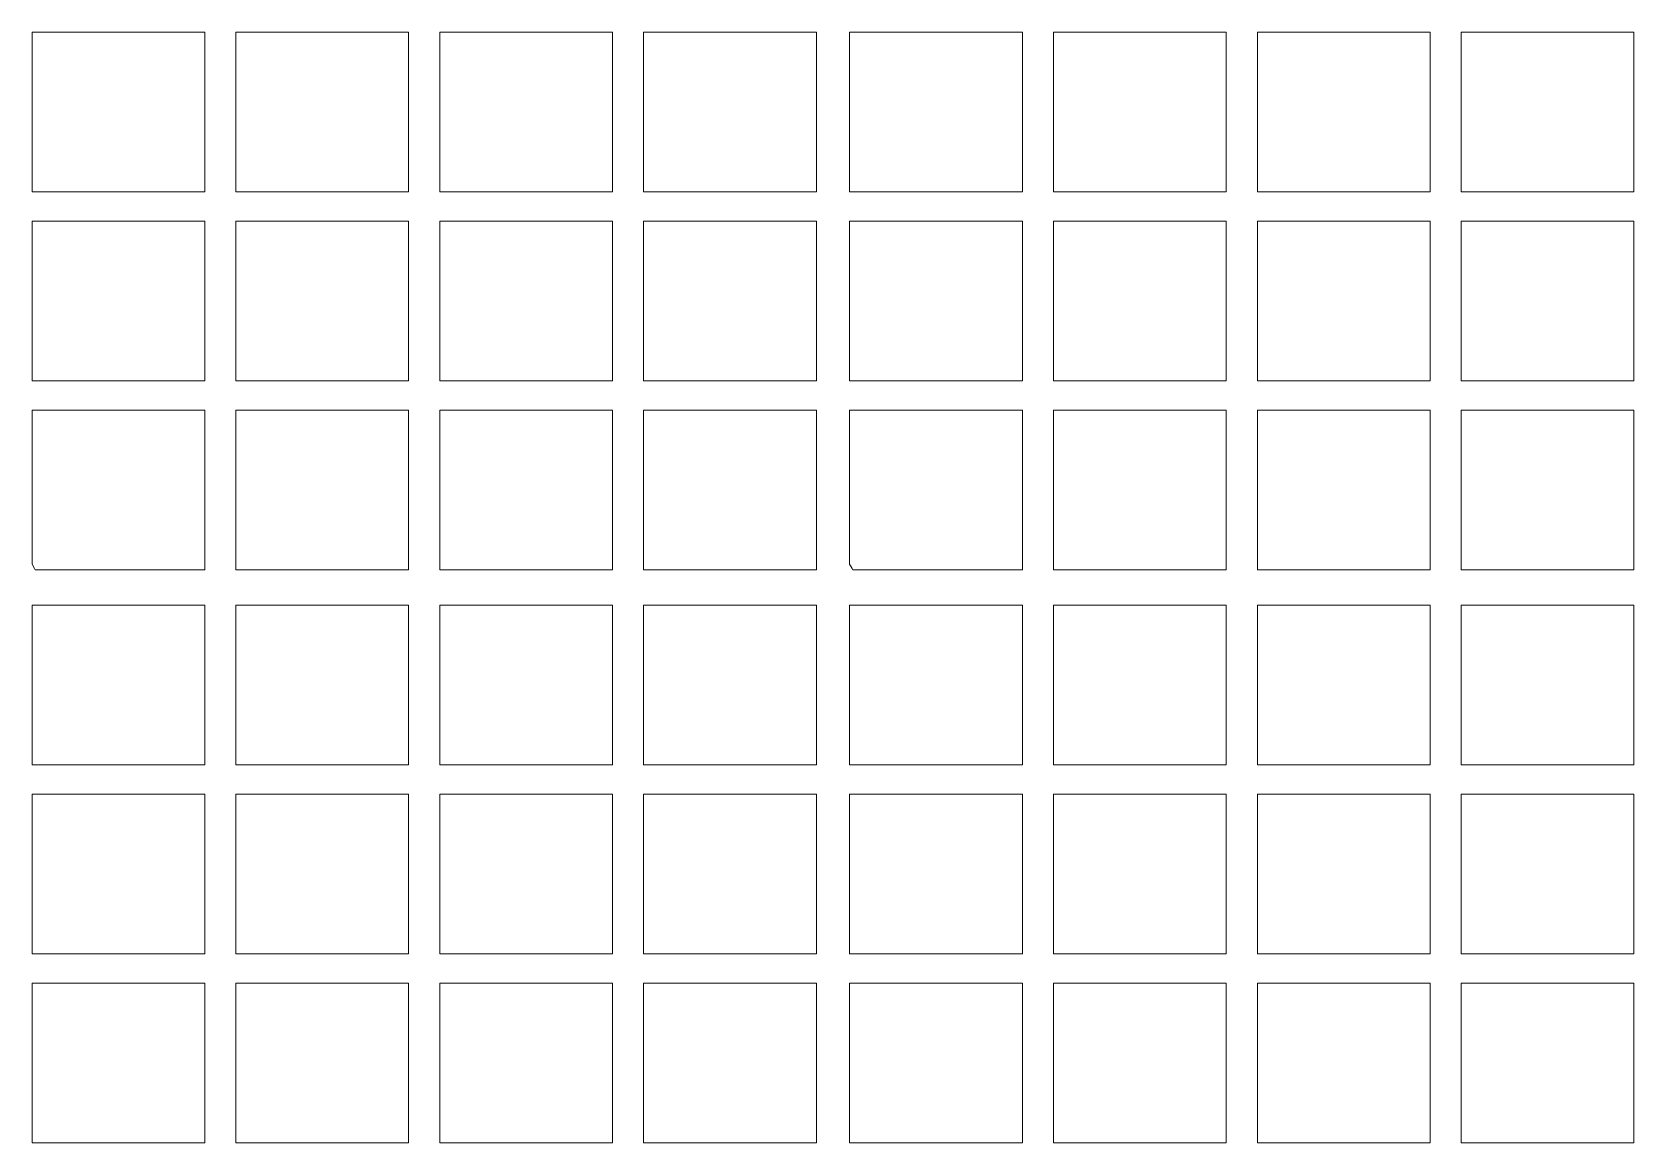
# Model space of a CAD drawing. Header units: millimetres. Extents: x -244 to 210, y -105 to 169.
# Drawn here: x 97.71 to 145.24, y 101.38 to 134.34 of the extents above; entities that cross this region are included whole.
import ezdxf

# ---------------------------------------------------------------- set-up
doc = ezdxf.new("R2010")
doc.units = ezdxf.units.MM
doc.header["$MEASUREMENT"] = 0
doc.layers.add('Camada 1', color=7, linetype='Continuous')

msp = doc.modelspace()

# ---------------------------------------------------------------- linework, layer by layer
at = {"layer": 'Camada 1', "color": 2, "lineweight": 9}
for points, knots in [([(102.8322, 134.3359), (102.8322, 134.3359), (97.7074, 134.3359), (97.7074, 134.3359), (97.7074, 134.3359), (97.7074, 134.3359), (97.7074, 129.5913), (97.7074, 129.5913), (97.7074, 129.5913), (97.7074, 129.5913), (102.8322, 129.5913), (102.8322, 129.5913), (102.8322, 129.5913), (102.8322, 129.5913), (102.8322, 134.3359), (102.8322, 134.3359)], [0, 0, 0, 0, 0.2, 0.2, 0.2, 0.2, 0.4, 0.4, 0.4, 0.4, 0.6, 0.6, 0.6, 0.6, 1, 1, 1, 1]), ([(108.8806, 134.3359), (108.8806, 134.3359), (103.7558, 134.3359), (103.7558, 134.3359), (103.7558, 134.3359), (103.7558, 134.3359), (103.7558, 129.5913), (103.7558, 129.5913), (103.7558, 129.5913), (103.7558, 129.5913), (108.8806, 129.5913), (108.8806, 129.5913), (108.8806, 129.5913), (108.8806, 129.5913), (108.8806, 134.3359), (108.8806, 134.3359)], [0, 0, 0, 0, 0.2, 0.2, 0.2, 0.2, 0.4, 0.4, 0.4, 0.4, 0.6, 0.6, 0.6, 0.6, 1, 1, 1, 1]), ([(114.929, 134.3359), (114.929, 134.3359), (109.8042, 134.3359), (109.8042, 134.3359), (109.8042, 134.3359), (109.8042, 134.3359), (109.8042, 129.5913), (109.8042, 129.5913), (109.8042, 129.5913), (109.8042, 129.5913), (114.929, 129.5913), (114.929, 129.5913), (114.929, 129.5913), (114.929, 129.5913), (114.929, 134.3359), (114.929, 134.3359)], [0, 0, 0, 0, 0.2, 0.2, 0.2, 0.2, 0.4, 0.4, 0.4, 0.4, 0.6, 0.6, 0.6, 0.6, 1, 1, 1, 1]), ([(120.9775, 134.3359), (120.9775, 134.3359), (115.8527, 134.3359), (115.8527, 134.3359), (115.8527, 134.3359), (115.8527, 134.3359), (115.8527, 129.5913), (115.8527, 129.5913), (115.8527, 129.5913), (115.8527, 129.5913), (120.9775, 129.5913), (120.9775, 129.5913), (120.9775, 129.5913), (120.9775, 129.5913), (120.9775, 134.3359), (120.9775, 134.3359)], [0, 0, 0, 0, 0.2, 0.2, 0.2, 0.2, 0.4, 0.4, 0.4, 0.4, 0.6, 0.6, 0.6, 0.6, 1, 1, 1, 1]), ([(127.09, 134.3359), (127.09, 134.3359), (121.9652, 134.3359), (121.9652, 134.3359), (121.9652, 134.3359), (121.9652, 134.3359), (121.9652, 129.5913), (121.9652, 129.5913), (121.9652, 129.5913), (121.9652, 129.5913), (127.09, 129.5913), (127.09, 129.5913), (127.09, 129.5913), (127.09, 129.5913), (127.09, 134.3359), (127.09, 134.3359)], [0, 0, 0, 0, 0.2, 0.2, 0.2, 0.2, 0.4, 0.4, 0.4, 0.4, 0.6, 0.6, 0.6, 0.6, 1, 1, 1, 1]), ([(133.1384, 134.3359), (133.1384, 134.3359), (128.0136, 134.3359), (128.0136, 134.3359), (128.0136, 134.3359), (128.0136, 134.3359), (128.0136, 129.5913), (128.0136, 129.5913), (128.0136, 129.5913), (128.0136, 129.5913), (133.1384, 129.5913), (133.1384, 129.5913), (133.1384, 129.5913), (133.1384, 129.5913), (133.1384, 134.3359), (133.1384, 134.3359)], [0, 0, 0, 0, 0.2, 0.2, 0.2, 0.2, 0.4, 0.4, 0.4, 0.4, 0.6, 0.6, 0.6, 0.6, 1, 1, 1, 1]), ([(139.1868, 134.3359), (139.1868, 134.3359), (134.062, 134.3359), (134.062, 134.3359), (134.062, 134.3359), (134.062, 134.3359), (134.062, 129.5913), (134.062, 129.5913), (134.062, 129.5913), (134.062, 129.5913), (139.1868, 129.5913), (139.1868, 129.5913), (139.1868, 129.5913), (139.1868, 129.5913), (139.1868, 134.3359), (139.1868, 134.3359)], [0, 0, 0, 0, 0.2, 0.2, 0.2, 0.2, 0.4, 0.4, 0.4, 0.4, 0.6, 0.6, 0.6, 0.6, 1, 1, 1, 1]), ([(145.2352, 134.3359), (145.2352, 134.3359), (140.1104, 134.3359), (140.1104, 134.3359), (140.1104, 134.3359), (140.1104, 134.3359), (140.1104, 129.5913), (140.1104, 129.5913), (140.1104, 129.5913), (140.1104, 129.5913), (145.2352, 129.5913), (145.2352, 129.5913), (145.2352, 129.5913), (145.2352, 129.5913), (145.2352, 134.3359), (145.2352, 134.3359)], [0, 0, 0, 0, 0.2, 0.2, 0.2, 0.2, 0.4, 0.4, 0.4, 0.4, 0.6, 0.6, 0.6, 0.6, 1, 1, 1, 1]), ([(102.8322, 128.7286), (102.8322, 128.7286), (97.7074, 128.7286), (97.7074, 128.7286), (97.7074, 128.7286), (97.7074, 128.7286), (97.7074, 123.9839), (97.7074, 123.9839), (97.7074, 123.9839), (97.7074, 123.9839), (102.8322, 123.9839), (102.8322, 123.9839), (102.8322, 123.9839), (102.8322, 123.9839), (102.8322, 128.7286), (102.8322, 128.7286)], [0, 0, 0, 0, 0.2, 0.2, 0.2, 0.2, 0.4, 0.4, 0.4, 0.4, 0.6, 0.6, 0.6, 0.6, 1, 1, 1, 1]), ([(108.8806, 128.7286), (108.8806, 128.7286), (103.7558, 128.7286), (103.7558, 128.7286), (103.7558, 128.7286), (103.7558, 128.7286), (103.7558, 123.9839), (103.7558, 123.9839), (103.7558, 123.9839), (103.7558, 123.9839), (108.8806, 123.9839), (108.8806, 123.9839), (108.8806, 123.9839), (108.8806, 123.9839), (108.8806, 128.7286), (108.8806, 128.7286)], [0, 0, 0, 0, 0.2, 0.2, 0.2, 0.2, 0.4, 0.4, 0.4, 0.4, 0.6, 0.6, 0.6, 0.6, 1, 1, 1, 1]), ([(114.929, 128.7286), (114.929, 128.7286), (109.8042, 128.7286), (109.8042, 128.7286), (109.8042, 128.7286), (109.8042, 128.7286), (109.8042, 123.9839), (109.8042, 123.9839), (109.8042, 123.9839), (109.8042, 123.9839), (114.929, 123.9839), (114.929, 123.9839), (114.929, 123.9839), (114.929, 123.9839), (114.929, 128.7286), (114.929, 128.7286)], [0, 0, 0, 0, 0.2, 0.2, 0.2, 0.2, 0.4, 0.4, 0.4, 0.4, 0.6, 0.6, 0.6, 0.6, 1, 1, 1, 1]), ([(120.9775, 128.7286), (120.9775, 128.7286), (115.8527, 128.7286), (115.8527, 128.7286), (115.8527, 128.7286), (115.8527, 128.7286), (115.8527, 123.9839), (115.8527, 123.9839), (115.8527, 123.9839), (115.8527, 123.9839), (120.9775, 123.9839), (120.9775, 123.9839), (120.9775, 123.9839), (120.9775, 123.9839), (120.9775, 128.7286), (120.9775, 128.7286)], [0, 0, 0, 0, 0.2, 0.2, 0.2, 0.2, 0.4, 0.4, 0.4, 0.4, 0.6, 0.6, 0.6, 0.6, 1, 1, 1, 1]), ([(127.09, 128.7286), (127.09, 128.7286), (121.9652, 128.7286), (121.9652, 128.7286), (121.9652, 128.7286), (121.9652, 128.7286), (121.9652, 123.9839), (121.9652, 123.9839), (121.9652, 123.9839), (121.9652, 123.9839), (127.09, 123.9839), (127.09, 123.9839), (127.09, 123.9839), (127.09, 123.9839), (127.09, 128.7286), (127.09, 128.7286)], [0, 0, 0, 0, 0.2, 0.2, 0.2, 0.2, 0.4, 0.4, 0.4, 0.4, 0.6, 0.6, 0.6, 0.6, 1, 1, 1, 1]), ([(133.1384, 128.7286), (133.1384, 128.7286), (128.0136, 128.7286), (128.0136, 128.7286), (128.0136, 128.7286), (128.0136, 128.7286), (128.0136, 123.9839), (128.0136, 123.9839), (128.0136, 123.9839), (128.0136, 123.9839), (133.1384, 123.9839), (133.1384, 123.9839), (133.1384, 123.9839), (133.1384, 123.9839), (133.1384, 128.7286), (133.1384, 128.7286)], [0, 0, 0, 0, 0.2, 0.2, 0.2, 0.2, 0.4, 0.4, 0.4, 0.4, 0.6, 0.6, 0.6, 0.6, 1, 1, 1, 1]), ([(139.1868, 128.7286), (139.1868, 128.7286), (134.062, 128.7286), (134.062, 128.7286), (134.062, 128.7286), (134.062, 128.7286), (134.062, 123.9839), (134.062, 123.9839), (134.062, 123.9839), (134.062, 123.9839), (139.1868, 123.9839), (139.1868, 123.9839), (139.1868, 123.9839), (139.1868, 123.9839), (139.1868, 128.7286), (139.1868, 128.7286)], [0, 0, 0, 0, 0.2, 0.2, 0.2, 0.2, 0.4, 0.4, 0.4, 0.4, 0.6, 0.6, 0.6, 0.6, 1, 1, 1, 1]), ([(145.2352, 128.7286), (145.2352, 128.7286), (140.1104, 128.7286), (140.1104, 128.7286), (140.1104, 128.7286), (140.1104, 128.7286), (140.1104, 123.9839), (140.1104, 123.9839), (140.1104, 123.9839), (140.1104, 123.9839), (145.2352, 123.9839), (145.2352, 123.9839), (145.2352, 123.9839), (145.2352, 123.9839), (145.2352, 128.7286), (145.2352, 128.7286)], [0, 0, 0, 0, 0.2, 0.2, 0.2, 0.2, 0.4, 0.4, 0.4, 0.4, 0.6, 0.6, 0.6, 0.6, 1, 1, 1, 1]), ([(102.8322, 123.1212), (102.8322, 123.1212), (97.7074, 123.1212), (97.7074, 123.1212), (97.7074, 123.1212), (97.7074, 123.1212), (97.7074, 118.5508), (97.7074, 118.5508), (97.7074, 118.5508), (97.7074, 118.5508), (97.7784, 118.4229), (97.7784, 118.4229), (97.7784, 118.4229), (97.7784, 118.4229), (97.8041, 118.3766), (97.8041, 118.3766), (97.8041, 118.3766), (97.8041, 118.3766), (102.8322, 118.3766), (102.8322, 118.3766), (102.8322, 118.3766), (102.8322, 118.3766), (102.8322, 123.1212), (102.8322, 123.1212)], [0, 0, 0, 0, 0.1428571, 0.1428571, 0.1428571, 0.1428571, 0.2857143, 0.2857143, 0.2857143, 0.2857143, 0.4285714, 0.4285714, 0.4285714, 0.4285714, 0.5714286, 0.5714286, 0.5714286, 0.5714286, 0.7142857, 0.7142857, 0.7142857, 0.7142857, 1, 1, 1, 1]), ([(108.8806, 123.1213), (108.8806, 123.1213), (103.7558, 123.1213), (103.7558, 123.1213), (103.7558, 123.1213), (103.7558, 123.1213), (103.7558, 118.3766), (103.7558, 118.3766), (103.7558, 118.3766), (103.7558, 118.3766), (108.8806, 118.3766), (108.8806, 118.3766), (108.8806, 118.3766), (108.8806, 118.3766), (108.8806, 123.1213), (108.8806, 123.1213)], [0, 0, 0, 0, 0.2, 0.2, 0.2, 0.2, 0.4, 0.4, 0.4, 0.4, 0.6, 0.6, 0.6, 0.6, 1, 1, 1, 1]), ([(114.929, 123.1213), (114.929, 123.1213), (109.8042, 123.1213), (109.8042, 123.1213), (109.8042, 123.1213), (109.8042, 123.1213), (109.8042, 118.3766), (109.8042, 118.3766), (109.8042, 118.3766), (109.8042, 118.3766), (114.929, 118.3766), (114.929, 118.3766), (114.929, 118.3766), (114.929, 118.3766), (114.929, 123.1213), (114.929, 123.1213)], [0, 0, 0, 0, 0.2, 0.2, 0.2, 0.2, 0.4, 0.4, 0.4, 0.4, 0.6, 0.6, 0.6, 0.6, 1, 1, 1, 1]), ([(120.9775, 123.1213), (120.9775, 123.1213), (115.8527, 123.1213), (115.8527, 123.1213), (115.8527, 123.1213), (115.8527, 123.1213), (115.8527, 118.3766), (115.8527, 118.3766), (115.8527, 118.3766), (115.8527, 118.3766), (120.9775, 118.3766), (120.9775, 118.3766), (120.9775, 118.3766), (120.9775, 118.3766), (120.9775, 123.1213), (120.9775, 123.1213)], [0, 0, 0, 0, 0.2, 0.2, 0.2, 0.2, 0.4, 0.4, 0.4, 0.4, 0.6, 0.6, 0.6, 0.6, 1, 1, 1, 1]), ([(127.0899, 123.1212), (127.0899, 123.1212), (121.9651, 123.1212), (121.9651, 123.1212), (121.9651, 123.1212), (121.9651, 123.1212), (121.9651, 118.5508), (121.9651, 118.5508), (121.9651, 118.5508), (121.9651, 118.5508), (122.0362, 118.4229), (122.0362, 118.4229), (122.0362, 118.4229), (122.0362, 118.4229), (122.0619, 118.3766), (122.0619, 118.3766), (122.0619, 118.3766), (122.0619, 118.3766), (127.0899, 118.3766), (127.0899, 118.3766), (127.0899, 118.3766), (127.0899, 118.3766), (127.0899, 123.1212), (127.0899, 123.1212)], [0, 0, 0, 0, 0.1428571, 0.1428571, 0.1428571, 0.1428571, 0.2857143, 0.2857143, 0.2857143, 0.2857143, 0.4285714, 0.4285714, 0.4285714, 0.4285714, 0.5714286, 0.5714286, 0.5714286, 0.5714286, 0.7142857, 0.7142857, 0.7142857, 0.7142857, 1, 1, 1, 1]), ([(133.1384, 123.1213), (133.1384, 123.1213), (128.0136, 123.1213), (128.0136, 123.1213), (128.0136, 123.1213), (128.0136, 123.1213), (128.0136, 118.3766), (128.0136, 118.3766), (128.0136, 118.3766), (128.0136, 118.3766), (133.1384, 118.3766), (133.1384, 118.3766), (133.1384, 118.3766), (133.1384, 118.3766), (133.1384, 123.1213), (133.1384, 123.1213)], [0, 0, 0, 0, 0.2, 0.2, 0.2, 0.2, 0.4, 0.4, 0.4, 0.4, 0.6, 0.6, 0.6, 0.6, 1, 1, 1, 1]), ([(139.1868, 123.1213), (139.1868, 123.1213), (134.062, 123.1213), (134.062, 123.1213), (134.062, 123.1213), (134.062, 123.1213), (134.062, 118.3766), (134.062, 118.3766), (134.062, 118.3766), (134.062, 118.3766), (139.1868, 118.3766), (139.1868, 118.3766), (139.1868, 118.3766), (139.1868, 118.3766), (139.1868, 123.1213), (139.1868, 123.1213)], [0, 0, 0, 0, 0.2, 0.2, 0.2, 0.2, 0.4, 0.4, 0.4, 0.4, 0.6, 0.6, 0.6, 0.6, 1, 1, 1, 1]), ([(145.2352, 123.1213), (145.2352, 123.1213), (140.1104, 123.1213), (140.1104, 123.1213), (140.1104, 123.1213), (140.1104, 123.1213), (140.1104, 118.3766), (140.1104, 118.3766), (140.1104, 118.3766), (140.1104, 118.3766), (145.2352, 118.3766), (145.2352, 118.3766), (145.2352, 118.3766), (145.2352, 118.3766), (145.2352, 123.1213), (145.2352, 123.1213)], [0, 0, 0, 0, 0.2, 0.2, 0.2, 0.2, 0.4, 0.4, 0.4, 0.4, 0.6, 0.6, 0.6, 0.6, 1, 1, 1, 1]), ([(102.8322, 117.3366), (102.8322, 117.3366), (97.7074, 117.3366), (97.7074, 117.3366), (97.7074, 117.3366), (97.7074, 117.3366), (97.7074, 112.5919), (97.7074, 112.5919), (97.7074, 112.5919), (97.7074, 112.5919), (102.8322, 112.5919), (102.8322, 112.5919), (102.8322, 112.5919), (102.8322, 112.5919), (102.8322, 117.3366), (102.8322, 117.3366)], [0, 0, 0, 0, 0.2, 0.2, 0.2, 0.2, 0.4, 0.4, 0.4, 0.4, 0.6, 0.6, 0.6, 0.6, 1, 1, 1, 1]), ([(108.8806, 117.3366), (108.8806, 117.3366), (103.7558, 117.3366), (103.7558, 117.3366), (103.7558, 117.3366), (103.7558, 117.3366), (103.7558, 112.5919), (103.7558, 112.5919), (103.7558, 112.5919), (103.7558, 112.5919), (108.8806, 112.5919), (108.8806, 112.5919), (108.8806, 112.5919), (108.8806, 112.5919), (108.8806, 117.3366), (108.8806, 117.3366)], [0, 0, 0, 0, 0.2, 0.2, 0.2, 0.2, 0.4, 0.4, 0.4, 0.4, 0.6, 0.6, 0.6, 0.6, 1, 1, 1, 1]), ([(114.929, 117.3366), (114.929, 117.3366), (109.8042, 117.3366), (109.8042, 117.3366), (109.8042, 117.3366), (109.8042, 117.3366), (109.8042, 112.5919), (109.8042, 112.5919), (109.8042, 112.5919), (109.8042, 112.5919), (114.929, 112.5919), (114.929, 112.5919), (114.929, 112.5919), (114.929, 112.5919), (114.929, 117.3366), (114.929, 117.3366)], [0, 0, 0, 0, 0.2, 0.2, 0.2, 0.2, 0.4, 0.4, 0.4, 0.4, 0.6, 0.6, 0.6, 0.6, 1, 1, 1, 1]), ([(120.9775, 117.3366), (120.9775, 117.3366), (115.8527, 117.3366), (115.8527, 117.3366), (115.8527, 117.3366), (115.8527, 117.3366), (115.8527, 112.5919), (115.8527, 112.5919), (115.8527, 112.5919), (115.8527, 112.5919), (120.9775, 112.5919), (120.9775, 112.5919), (120.9775, 112.5919), (120.9775, 112.5919), (120.9775, 117.3366), (120.9775, 117.3366)], [0, 0, 0, 0, 0.2, 0.2, 0.2, 0.2, 0.4, 0.4, 0.4, 0.4, 0.6, 0.6, 0.6, 0.6, 1, 1, 1, 1]), ([(127.09, 117.3366), (127.09, 117.3366), (121.9652, 117.3366), (121.9652, 117.3366), (121.9652, 117.3366), (121.9652, 117.3366), (121.9652, 112.5919), (121.9652, 112.5919), (121.9652, 112.5919), (121.9652, 112.5919), (127.09, 112.5919), (127.09, 112.5919), (127.09, 112.5919), (127.09, 112.5919), (127.09, 117.3366), (127.09, 117.3366)], [0, 0, 0, 0, 0.2, 0.2, 0.2, 0.2, 0.4, 0.4, 0.4, 0.4, 0.6, 0.6, 0.6, 0.6, 1, 1, 1, 1]), ([(133.1384, 117.3366), (133.1384, 117.3366), (128.0136, 117.3366), (128.0136, 117.3366), (128.0136, 117.3366), (128.0136, 117.3366), (128.0136, 112.5919), (128.0136, 112.5919), (128.0136, 112.5919), (128.0136, 112.5919), (133.1384, 112.5919), (133.1384, 112.5919), (133.1384, 112.5919), (133.1384, 112.5919), (133.1384, 117.3366), (133.1384, 117.3366)], [0, 0, 0, 0, 0.2, 0.2, 0.2, 0.2, 0.4, 0.4, 0.4, 0.4, 0.6, 0.6, 0.6, 0.6, 1, 1, 1, 1]), ([(139.1868, 117.3366), (139.1868, 117.3366), (134.062, 117.3366), (134.062, 117.3366), (134.062, 117.3366), (134.062, 117.3366), (134.062, 112.5919), (134.062, 112.5919), (134.062, 112.5919), (134.062, 112.5919), (139.1868, 112.5919), (139.1868, 112.5919), (139.1868, 112.5919), (139.1868, 112.5919), (139.1868, 117.3366), (139.1868, 117.3366)], [0, 0, 0, 0, 0.2, 0.2, 0.2, 0.2, 0.4, 0.4, 0.4, 0.4, 0.6, 0.6, 0.6, 0.6, 1, 1, 1, 1]), ([(145.2352, 117.3366), (145.2352, 117.3366), (140.1104, 117.3366), (140.1104, 117.3366), (140.1104, 117.3366), (140.1104, 117.3366), (140.1104, 112.5919), (140.1104, 112.5919), (140.1104, 112.5919), (140.1104, 112.5919), (145.2352, 112.5919), (145.2352, 112.5919), (145.2352, 112.5919), (145.2352, 112.5919), (145.2352, 117.3366), (145.2352, 117.3366)], [0, 0, 0, 0, 0.2, 0.2, 0.2, 0.2, 0.4, 0.4, 0.4, 0.4, 0.6, 0.6, 0.6, 0.6, 1, 1, 1, 1]), ([(102.8322, 111.7292), (102.8322, 111.7292), (97.7074, 111.7292), (97.7074, 111.7292), (97.7074, 111.7292), (97.7074, 111.7292), (97.7074, 106.9846), (97.7074, 106.9846), (97.7074, 106.9846), (97.7074, 106.9846), (102.8322, 106.9846), (102.8322, 106.9846), (102.8322, 106.9846), (102.8322, 106.9846), (102.8322, 111.7292), (102.8322, 111.7292)], [0, 0, 0, 0, 0.2, 0.2, 0.2, 0.2, 0.4, 0.4, 0.4, 0.4, 0.6, 0.6, 0.6, 0.6, 1, 1, 1, 1]), ([(108.8806, 111.7292), (108.8806, 111.7292), (103.7558, 111.7292), (103.7558, 111.7292), (103.7558, 111.7292), (103.7558, 111.7292), (103.7558, 106.9846), (103.7558, 106.9846), (103.7558, 106.9846), (103.7558, 106.9846), (108.8806, 106.9846), (108.8806, 106.9846), (108.8806, 106.9846), (108.8806, 106.9846), (108.8806, 111.7292), (108.8806, 111.7292)], [0, 0, 0, 0, 0.2, 0.2, 0.2, 0.2, 0.4, 0.4, 0.4, 0.4, 0.6, 0.6, 0.6, 0.6, 1, 1, 1, 1]), ([(114.929, 111.7292), (114.929, 111.7292), (109.8042, 111.7292), (109.8042, 111.7292), (109.8042, 111.7292), (109.8042, 111.7292), (109.8042, 106.9846), (109.8042, 106.9846), (109.8042, 106.9846), (109.8042, 106.9846), (114.929, 106.9846), (114.929, 106.9846), (114.929, 106.9846), (114.929, 106.9846), (114.929, 111.7292), (114.929, 111.7292)], [0, 0, 0, 0, 0.2, 0.2, 0.2, 0.2, 0.4, 0.4, 0.4, 0.4, 0.6, 0.6, 0.6, 0.6, 1, 1, 1, 1]), ([(120.9775, 111.7292), (120.9775, 111.7292), (115.8527, 111.7292), (115.8527, 111.7292), (115.8527, 111.7292), (115.8527, 111.7292), (115.8527, 106.9846), (115.8527, 106.9846), (115.8527, 106.9846), (115.8527, 106.9846), (120.9775, 106.9846), (120.9775, 106.9846), (120.9775, 106.9846), (120.9775, 106.9846), (120.9775, 111.7292), (120.9775, 111.7292)], [0, 0, 0, 0, 0.2, 0.2, 0.2, 0.2, 0.4, 0.4, 0.4, 0.4, 0.6, 0.6, 0.6, 0.6, 1, 1, 1, 1]), ([(127.09, 111.7292), (127.09, 111.7292), (121.9652, 111.7292), (121.9652, 111.7292), (121.9652, 111.7292), (121.9652, 111.7292), (121.9652, 106.9846), (121.9652, 106.9846), (121.9652, 106.9846), (121.9652, 106.9846), (127.09, 106.9846), (127.09, 106.9846), (127.09, 106.9846), (127.09, 106.9846), (127.09, 111.7292), (127.09, 111.7292)], [0, 0, 0, 0, 0.2, 0.2, 0.2, 0.2, 0.4, 0.4, 0.4, 0.4, 0.6, 0.6, 0.6, 0.6, 1, 1, 1, 1]), ([(133.1384, 111.7292), (133.1384, 111.7292), (128.0136, 111.7292), (128.0136, 111.7292), (128.0136, 111.7292), (128.0136, 111.7292), (128.0136, 106.9846), (128.0136, 106.9846), (128.0136, 106.9846), (128.0136, 106.9846), (133.1384, 106.9846), (133.1384, 106.9846), (133.1384, 106.9846), (133.1384, 106.9846), (133.1384, 111.7292), (133.1384, 111.7292)], [0, 0, 0, 0, 0.2, 0.2, 0.2, 0.2, 0.4, 0.4, 0.4, 0.4, 0.6, 0.6, 0.6, 0.6, 1, 1, 1, 1]), ([(139.1868, 111.7292), (139.1868, 111.7292), (134.062, 111.7292), (134.062, 111.7292), (134.062, 111.7292), (134.062, 111.7292), (134.062, 106.9846), (134.062, 106.9846), (134.062, 106.9846), (134.062, 106.9846), (139.1868, 106.9846), (139.1868, 106.9846), (139.1868, 106.9846), (139.1868, 106.9846), (139.1868, 111.7292), (139.1868, 111.7292)], [0, 0, 0, 0, 0.2, 0.2, 0.2, 0.2, 0.4, 0.4, 0.4, 0.4, 0.6, 0.6, 0.6, 0.6, 1, 1, 1, 1]), ([(145.2352, 111.7292), (145.2352, 111.7292), (140.1104, 111.7292), (140.1104, 111.7292), (140.1104, 111.7292), (140.1104, 111.7292), (140.1104, 106.9846), (140.1104, 106.9846), (140.1104, 106.9846), (140.1104, 106.9846), (145.2352, 106.9846), (145.2352, 106.9846), (145.2352, 106.9846), (145.2352, 106.9846), (145.2352, 111.7292), (145.2352, 111.7292)], [0, 0, 0, 0, 0.2, 0.2, 0.2, 0.2, 0.4, 0.4, 0.4, 0.4, 0.6, 0.6, 0.6, 0.6, 1, 1, 1, 1]), ([(102.8322, 106.1219), (102.8322, 106.1219), (97.7074, 106.1219), (97.7074, 106.1219), (97.7074, 106.1219), (97.7074, 106.1219), (97.7074, 101.3772), (97.7074, 101.3772), (97.7074, 101.3772), (97.7074, 101.3772), (102.8322, 101.3772), (102.8322, 101.3772), (102.8322, 101.3772), (102.8322, 101.3772), (102.8322, 106.1219), (102.8322, 106.1219)], [0, 0, 0, 0, 0.2, 0.2, 0.2, 0.2, 0.4, 0.4, 0.4, 0.4, 0.6, 0.6, 0.6, 0.6, 1, 1, 1, 1]), ([(108.8806, 106.1219), (108.8806, 106.1219), (103.7558, 106.1219), (103.7558, 106.1219), (103.7558, 106.1219), (103.7558, 106.1219), (103.7558, 101.3772), (103.7558, 101.3772), (103.7558, 101.3772), (103.7558, 101.3772), (108.8806, 101.3772), (108.8806, 101.3772), (108.8806, 101.3772), (108.8806, 101.3772), (108.8806, 106.1219), (108.8806, 106.1219)], [0, 0, 0, 0, 0.2, 0.2, 0.2, 0.2, 0.4, 0.4, 0.4, 0.4, 0.6, 0.6, 0.6, 0.6, 1, 1, 1, 1]), ([(114.929, 106.1219), (114.929, 106.1219), (109.8042, 106.1219), (109.8042, 106.1219), (109.8042, 106.1219), (109.8042, 106.1219), (109.8042, 101.3772), (109.8042, 101.3772), (109.8042, 101.3772), (109.8042, 101.3772), (114.929, 101.3772), (114.929, 101.3772), (114.929, 101.3772), (114.929, 101.3772), (114.929, 106.1219), (114.929, 106.1219)], [0, 0, 0, 0, 0.2, 0.2, 0.2, 0.2, 0.4, 0.4, 0.4, 0.4, 0.6, 0.6, 0.6, 0.6, 1, 1, 1, 1]), ([(120.9775, 106.1219), (120.9775, 106.1219), (115.8527, 106.1219), (115.8527, 106.1219), (115.8527, 106.1219), (115.8527, 106.1219), (115.8527, 101.3772), (115.8527, 101.3772), (115.8527, 101.3772), (115.8527, 101.3772), (120.9775, 101.3772), (120.9775, 101.3772), (120.9775, 101.3772), (120.9775, 101.3772), (120.9775, 106.1219), (120.9775, 106.1219)], [0, 0, 0, 0, 0.2, 0.2, 0.2, 0.2, 0.4, 0.4, 0.4, 0.4, 0.6, 0.6, 0.6, 0.6, 1, 1, 1, 1]), ([(127.09, 106.1219), (127.09, 106.1219), (121.9652, 106.1219), (121.9652, 106.1219), (121.9652, 106.1219), (121.9652, 106.1219), (121.9652, 101.3772), (121.9652, 101.3772), (121.9652, 101.3772), (121.9652, 101.3772), (127.09, 101.3772), (127.09, 101.3772), (127.09, 101.3772), (127.09, 101.3772), (127.09, 106.1219), (127.09, 106.1219)], [0, 0, 0, 0, 0.2, 0.2, 0.2, 0.2, 0.4, 0.4, 0.4, 0.4, 0.6, 0.6, 0.6, 0.6, 1, 1, 1, 1]), ([(133.1384, 106.1219), (133.1384, 106.1219), (128.0136, 106.1219), (128.0136, 106.1219), (128.0136, 106.1219), (128.0136, 106.1219), (128.0136, 101.3772), (128.0136, 101.3772), (128.0136, 101.3772), (128.0136, 101.3772), (133.1384, 101.3772), (133.1384, 101.3772), (133.1384, 101.3772), (133.1384, 101.3772), (133.1384, 106.1219), (133.1384, 106.1219)], [0, 0, 0, 0, 0.2, 0.2, 0.2, 0.2, 0.4, 0.4, 0.4, 0.4, 0.6, 0.6, 0.6, 0.6, 1, 1, 1, 1]), ([(139.1868, 106.1219), (139.1868, 106.1219), (134.062, 106.1219), (134.062, 106.1219), (134.062, 106.1219), (134.062, 106.1219), (134.062, 101.3772), (134.062, 101.3772), (134.062, 101.3772), (134.062, 101.3772), (139.1868, 101.3772), (139.1868, 101.3772), (139.1868, 101.3772), (139.1868, 101.3772), (139.1868, 106.1219), (139.1868, 106.1219)], [0, 0, 0, 0, 0.2, 0.2, 0.2, 0.2, 0.4, 0.4, 0.4, 0.4, 0.6, 0.6, 0.6, 0.6, 1, 1, 1, 1]), ([(145.2352, 106.1219), (145.2352, 106.1219), (140.1104, 106.1219), (140.1104, 106.1219), (140.1104, 106.1219), (140.1104, 106.1219), (140.1104, 101.3772), (140.1104, 101.3772), (140.1104, 101.3772), (140.1104, 101.3772), (145.2352, 101.3772), (145.2352, 101.3772), (145.2352, 101.3772), (145.2352, 101.3772), (145.2352, 106.1219), (145.2352, 106.1219)], [0, 0, 0, 0, 0.2, 0.2, 0.2, 0.2, 0.4, 0.4, 0.4, 0.4, 0.6, 0.6, 0.6, 0.6, 1, 1, 1, 1])]:
    msp.add_open_spline(points, degree=3, knots=knots, dxfattribs=at)

doc.saveas('drawing.dxf')
